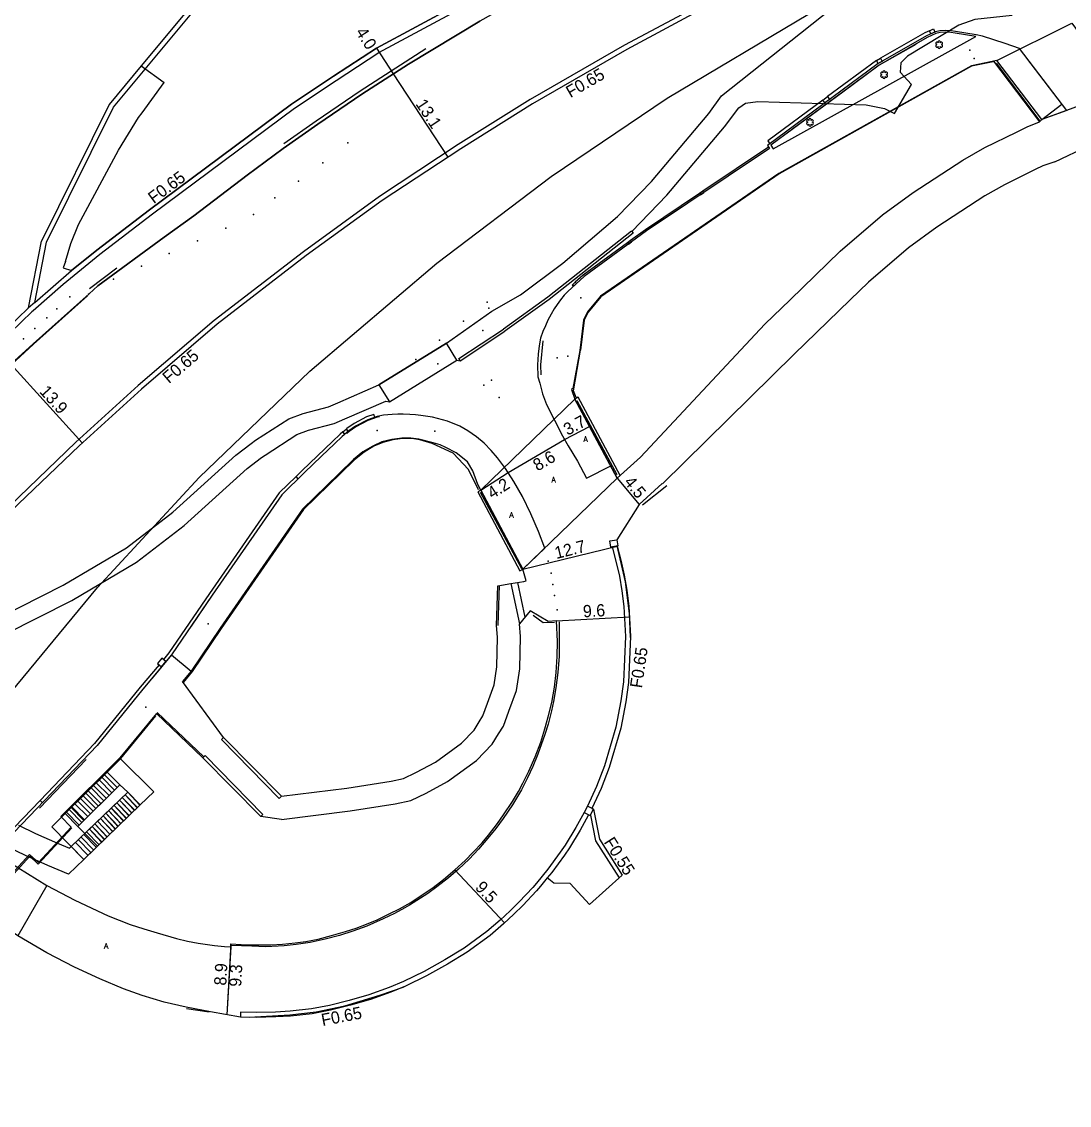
# Model space of a CAD drawing. Header units: metres. Extents: x -18400 to -16000, y -119400 to -117000.
# Drawn here: x -17498.4 to -17361.2, y -117951.7 to -117809.7 of the extents above; entities that cross this region are included whole.
import ezdxf

# ---------------------------------------------------------------- set-up
doc = ezdxf.new("R2010")
doc.units = ezdxf.units.M
doc.header["$LTSCALE"] = 2.5
for name, color, linetype in [('その他', 7, 'Continuous'), ('側溝・桝', 7, 'Continuous'), ('幅員', 7, 'Continuous'), ('植栽', 7, 'Continuous'), ('歩道・分離帯・安全施設', 7, 'Continuous'), ('舗装', 7, 'Continuous'), ('道路', 7, 'Continuous')]:
    doc.layers.add(name, color=color, linetype=linetype)
doc.styles.get("Standard").update_dxf_attribs({"font": ''})
doc.styles.add('YOKO_DECO', font='txt.shx', dxfattribs={"bigfont": 'extfont.shx'})
doc.styles.get('Standard').set_extended_font_data('@MS PGothic')

# ---------------------------------------------------------------- blocks, each defined once
blk = doc.blocks.new('223900')
for centre, start, end in [((-0.57735, 0.333333), 30, 270), ((-0.57735, -0.333333), 90, 330), ((0, 0.666667), 330, 210), ((0.57735, 0.333333), 270, 150), ((0.57735, -0.333333), 210, 90), ((0, -0.666667), 150, 30)]:
    blk.add_arc(centre, 0.333333, start, end)

msp = doc.modelspace()

# ---------------------------------------------------------------- linework, layer by layer
at = {"layer": 'その他'}
for points in [[(-17434.36, -117883.35), (-17432.67, -117883.08)], [(-17434.36, -117883.35), (-17433.22, -117888.63)], [(-17433.47, -117883.2), (-17432.51, -117887.76)], [(-17431.84, -117886.93), (-17433.22, -117888.63)], [(-17498.86, -117915.03), (-17496.62, -117916.11), (-17493.77, -117917.38), (-17492.18, -117918.04), (-17491.95, -117917.82), (-17484.54, -117910.68), (-17485.58, -117909.73), (-17491.07, -117915.17), (-17490.16, -117916.09), (-17484.54, -117910.68), (-17485.58, -117909.73), (-17490.29, -117914.39), (-17491.97, -117912.72), (-17487.25, -117908.05), (-17485.49, -117906.32), (-17481.15, -117910.66), (-17482.95, -117912.4), (-17488.51, -117917.75), (-17490.32, -117919.5), (-17494.49, -117915.23), (-17492.74, -117913.49), (-17487.25, -117908.05), (-17485.5, -117906.33), (-17481.15, -117910.66), (-17482.92, -117912.37), (-17490.32, -117919.5), (-17492.33, -117921.43), (-17495.03, -117920.29), (-17497.95, -117918.99), (-17500.29, -117917.87)], [(-17487.61, -117908.4), (-17485.93, -117910.07)], [(-17485.93, -117910.07), (-17487.6, -117908.4)], [(-17485.58, -117909.73), (-17487.25, -117908.05)], [(-17485.58, -117909.73), (-17487.25, -117908.05)], [(-17487.69, -117911.81), (-17489.36, -117910.13)], [(-17489.35, -117910.13), (-17487.69, -117911.81)], [(-17489.03, -117909.81), (-17487.36, -117911.49)], [(-17487.36, -117911.49), (-17489.03, -117909.81)], [(-17488.67, -117909.46), (-17487, -117911.13)], [(-17487, -117911.13), (-17488.67, -117909.46)], [(-17488.3, -117909.09), (-17486.63, -117910.77)], [(-17486.63, -117910.77), (-17488.3, -117909.09)], [(-17487.95, -117908.74), (-17486.29, -117910.42)], [(-17486.29, -117910.42), (-17487.95, -117908.74)], [(-17489.09, -117913.2), (-17490.76, -117911.52)], [(-17490.76, -117911.53), (-17489.08, -117913.2)], [(-17488.74, -117912.85), (-17490.4, -117911.17)], [(-17490.4, -117911.18), (-17488.74, -117912.85)], [(-17490.06, -117910.83), (-17488.39, -117912.51)], [(-17488.39, -117912.51), (-17490.06, -117910.83)], [(-17489.74, -117910.51), (-17488.07, -117912.19)], [(-17488.07, -117912.19), (-17489.74, -117910.51)], [(-17485.26, -117911.38), (-17483.67, -117913.09)], [(-17485.26, -117911.38), (-17483.64, -117913.06)], [(-17484.9, -117911.03), (-17483.31, -117912.74)], [(-17484.9, -117911.03), (-17483.28, -117912.71)], [(-17484.54, -117910.68), (-17482.95, -117912.4)], [(-17484.54, -117910.68), (-17482.92, -117912.37)], [(-17490.55, -117914.65), (-17492.22, -117912.98)], [(-17490.2, -117914.3), (-17491.87, -117912.63)], [(-17491.46, -117912.22), (-17489.79, -117913.9)], [(-17489.79, -117913.9), (-17491.46, -117912.22)], [(-17491.11, -117911.87), (-17489.44, -117913.55)], [(-17489.44, -117913.55), (-17491.11, -117911.87)], [(-17486.7, -117912.76), (-17485.08, -117914.45)], [(-17486.7, -117912.77), (-17485.11, -117914.48)], [(-17486.34, -117912.42), (-17484.75, -117914.13)], [(-17486.34, -117912.42), (-17484.72, -117914.1)], [(-17485.98, -117912.07), (-17484.39, -117913.78)], [(-17485.98, -117912.07), (-17484.36, -117913.75)], [(-17485.62, -117911.72), (-17484.03, -117913.44)], [(-17485.62, -117911.72), (-17484, -117913.41)], [(-17491.07, -117915.17), (-17492.74, -117913.49)], [(-17490.91, -117915.01), (-17492.58, -117913.33)], [(-17488.14, -117914.15), (-17486.55, -117915.86)], [(-17488.14, -117914.15), (-17486.52, -117915.83)], [(-17487.78, -117913.8), (-17486.16, -117915.49)], [(-17487.78, -117913.81), (-17486.19, -117915.52)], [(-17487.42, -117913.46), (-17485.83, -117915.17)], [(-17487.42, -117913.46), (-17485.8, -117915.14)], [(-17487.06, -117913.11), (-17485.47, -117914.82)], [(-17487.06, -117913.11), (-17485.44, -117914.79)], [(-17489.58, -117915.54), (-17487.99, -117917.25)], [(-17489.58, -117915.54), (-17487.96, -117917.22)], [(-17489.23, -117915.2), (-17487.63, -117916.91)], [(-17489.22, -117915.19), (-17487.6, -117916.87)], [(-17488.86, -117914.84), (-17487.24, -117916.53)], [(-17488.86, -117914.85), (-17487.27, -117916.56)], [(-17488.5, -117914.5), (-17486.91, -117916.21)], [(-17488.5, -117914.5), (-17486.88, -117916.18)], [(-17491.02, -117916.93), (-17489.4, -117918.61)], [(-17490.66, -117916.58), (-17489.04, -117918.26)], [(-17490.3, -117916.23), (-17488.68, -117917.92)], [(-17488.51, -117917.75), (-17490.16, -117916.09)], [(-17489.94, -117915.89), (-17488.32, -117917.57)], [(-17491.95, -117917.82), (-17490.32, -117919.5)], [(-17491.38, -117917.27), (-17489.76, -117918.96)]]:
    msp.add_lwpolyline(points, dxfattribs=at)
msp.add_lwpolyline([(-17548.23, -117885.36), (-17541.79, -117890.05), (-17526.79, -117901.02), (-17514.58, -117909.87), (-17501.54, -117919), (-17495.13, -117922.91), (-17498.96, -117929.51), (-17505.42, -117925.17), (-17513.39, -117919.43), (-17520.91, -117913.95), (-17526.8, -117909.68), (-17532.77, -117905.3), (-17538.34, -117901.25), (-17544.74, -117896.58), (-17552.37, -117891.02)], close=True, dxfattribs=at)
at = {"layer": '側溝・桝'}
for points in [[(-17496.73, -117846.5), (-17495.19, -117838.62), (-17486.42, -117820.92), (-17470.05, -117801.22), (-17402.44, -117764.86), (-17374.41, -117764.78), (-17353.97, -117759.63), (-17293.75, -117742.7), (-17276.78, -117730.98), (-17239.85, -117721.16), (-17217.84, -117719.07), (-17199.88, -117714.11), (-17162.91, -117708.06), (-17162.11, -117707.69)], [(-17497.1, -117847.72), (-17496.94, -117847.57), (-17493.03, -117844.1), (-17488.2, -117840.19), (-17481.31, -117834.92), (-17462.69, -117821.06), (-17457.22, -117817.41), (-17451.63, -117813.75), (-17430.83, -117802.55), (-17416.63, -117794.75)], [(-17457.84, -117793.9), (-17470.48, -117800.69), (-17482.78, -117815.49)], [(-17408.47, -117806.93), (-17419.45, -117812.81), (-17431.84, -117819.94), (-17441.27, -117825.83), (-17451.57, -117832.63), (-17461.54, -117839.87), (-17473.24, -117848.88), (-17483.18, -117857.41), (-17491.36, -117864.82), (-17501.33, -117874.39), (-17509.95, -117883.6), (-17516.97, -117891.56), (-17523.34, -117899.41), (-17530.63, -117908.91), (-17530.13, -117909.3)], [(-17379.51, -117810.91), (-17380.12, -117811.19), (-17385.93, -117814.51)], [(-17386.42, -117814.79), (-17392.86, -117819.54)], [(-17393.47, -117820), (-17400.68, -117825.33), (-17400.42, -117825.72)], [(-17400.59, -117826.17), (-17409.2, -117831.94)], [(-17409.62, -117832.22), (-17416.72, -117836.98), (-17418.66, -117838.4)], [(-17418.51, -117837.21), (-17418.55, -117837.17), (-17429.52, -117845.84), (-17435.32, -117850.01)], [(-17419.08, -117838.7), (-17424.89, -117842.95), (-17425.91, -117843.85)], [(-17496.73, -117846.5), (-17491.9, -117842.32)], [(-17426.29, -117844.2), (-17426.32, -117844.23), (-17426.17, -117844.39)], [(-17489.87, -117845.59), (-17489.8, -117845.66), (-17496.89, -117851.99), (-17499.78, -117854.66), (-17506.18, -117862.67), (-17515.77, -117872.49), (-17518.36, -117875.4)], [(-17522.01, -117872.41), (-17521.5, -117872.84), (-17514.41, -117864.47), (-17497.09, -117847.71)], [(-17440.98, -117854.17), (-17441.17, -117853.88), (-17435.32, -117850.01)], [(-17452.17, -117861.57), (-17452.31, -117861.18), (-17453.26, -117861.52), (-17454.9, -117862.38), (-17455.84, -117863.02), (-17455.94, -117863.1)], [(-17456.37, -117863.46), (-17456.73, -117863.77), (-17457.74, -117864.75), (-17461.69, -117868.53), (-17462.5, -117869.31)], [(-17462.21, -117869.61), (-17462.5, -117869.31), (-17464.69, -117871.45), (-17473.84, -117884.64), (-17479.15, -117892.44), (-17479.87, -117893.31)], [(-17421.08, -117878.55), (-17420.59, -117880.43), (-17420.13, -117882.37), (-17419.79, -117884.32), (-17419.53, -117886.35), (-17419.31, -117890.27), (-17419.58, -117896.25), (-17419.95, -117898.74), (-17420.59, -117902.16), (-17422.09, -117907.23), (-17423.13, -117909.95), (-17424.31, -117912.51)], [(-17480.44, -117894), (-17482.9, -117896.95), (-17488.89, -117904.31), (-17496.04, -117911.77), (-17495.74, -117912.06)], [(-17496.04, -117911.77), (-17502.74, -117918.75), (-17511.11, -117927.48), (-17510.8, -117927.76)], [(-17424.76, -117913.35), (-17425.83, -117915.33), (-17427.23, -117917.62), (-17427.87, -117918.57), (-17429.51, -117920.8), (-17430.98, -117922.6), (-17431.48, -117923.2), (-17433.24, -117925.07), (-17434.43, -117926.23), (-17435.74, -117927.45), (-17437.49, -117928.95), (-17440.45, -117931.12), (-17442.98, -117932.66), (-17445.72, -117934.19), (-17448.4, -117935.51), (-17450.31, -117936.29), (-17452.96, -117937.24), (-17455.53, -117938), (-17458.13, -117938.63), (-17460.46, -117939.08), (-17463.26, -117939.4), (-17465.17, -117939.5), (-17467.74, -117939.57), (-17469.76, -117939.54), (-17469.77, -117940.19)], [(-17424.18, -117913.65), (-17424.23, -117913.75), (-17425.27, -117915.65), (-17426.68, -117917.97), (-17427.34, -117918.94), (-17429, -117921.2), (-17429.59, -117921.93)], [(-17423.92, -117913.69), (-17423.26, -117917.06), (-17420.17, -117921.92)]]:
    msp.add_lwpolyline(points, dxfattribs=at)
for points in [[(-17379.32, -117811.33), (-17379.51, -117810.91), (-17378.99, -117810.67), (-17378.8, -117811.09)], [(-17386.2, -117815.2), (-17386.42, -117814.79), (-17385.93, -117814.51), (-17385.71, -117814.92)], [(-17393.2, -117820.37), (-17393.47, -117820), (-17392.86, -117819.54), (-17392.58, -117819.92)], [(-17409.08, -117832.12), (-17409.2, -117831.94), (-17409.62, -117832.22), (-17409.5, -117832.4)], [(-17418.54, -117838.57), (-17418.66, -117838.4), (-17419.08, -117838.7), (-17418.95, -117838.88)], [(-17426.29, -117844.2), (-17426.14, -117844.36), (-17425.76, -117844.02), (-17425.91, -117843.85)], [(-17456.1, -117863.78), (-17456.37, -117863.46), (-17455.94, -117863.1), (-17455.68, -117863.42)], [(-17420.47, -117877.62), (-17420.34, -117878.43), (-17421.24, -117878.57), (-17421.37, -117877.76)], [(-17479.55, -117893.57), (-17480.08, -117893.13), (-17480.65, -117893.83), (-17480.13, -117894.27)], [(-17424.76, -117913.35), (-17423.96, -117913.77), (-17423.52, -117912.93), (-17424.31, -117912.51)]]:
    msp.add_lwpolyline(points, close=True, dxfattribs=at)
at = {"layer": '幅員'}
for points in [[(-17451.97, -117813.18), (-17449.79, -117816.57)], [(-17449.79, -117816.57), (-17442.59, -117827.47)], [(-17364.79, -117822.54), (-17362.14, -117820.53)], [(-17499.85, -117854.6), (-17490.52, -117864.91)], [(-17427.3, -117864.49), (-17424.06, -117862.75)], [(-17434.71, -117868.82), (-17427.3, -117864.49)], [(-17438.27, -117871.11), (-17434.71, -117868.82)], [(-17420.4, -117869.54), (-17417.55, -117872.99)], [(-17432.77, -117881.48), (-17420.43, -117878.45)], [(-17428.35, -117888.23), (-17418.81, -117887.7)], [(-17478.81, -117892.69), (-17476.22, -117894.82)], [(-17441.69, -117920.88), (-17435.19, -117927.83)], [(-17471.03, -117930.58), (-17471.56, -117939.86)], [(-17471.05, -117930.97), (-17471.56, -117939.86)]]:
    msp.add_lwpolyline(points, dxfattribs=at)
at = {"layer": '植栽'}
msp.add_lwpolyline([(-17386.11, -117815.4), (-17400.3, -117825.9), (-17399.97, -117826.39), (-17373.44, -117811.66), (-17376.13, -117811.23), (-17376.7, -117811.12), (-17377.44, -117811.08), (-17378.11, -117811.14), (-17378.66, -117811.27), (-17379.79, -117811.79)], close=True, dxfattribs=at)
at = {"layer": '歩道・分離帯・安全施設'}
for points in [[(-17416.85, -117797.78), (-17423.83, -117801.45), (-17438.42, -117809.67), (-17447.78, -117815.28), (-17453.88, -117819.2), (-17459.63, -117823.15), (-17464.2, -117826.36), (-17468.92, -117829.84), (-17475.89, -117835.16), (-17479.78, -117837.94), (-17488.45, -117844.35), (-17489.62, -117845.37), (-17489.72, -117845.46)], [(-17431.15, -117801.96), (-17451.97, -117813.18), (-17457.59, -117816.86), (-17463.07, -117820.51), (-17481.71, -117834.39), (-17488.61, -117839.66), (-17491.9, -117842.32)], [(-17491.9, -117842.32), (-17488.61, -117839.66), (-17481.71, -117834.39), (-17463.07, -117820.51), (-17457.59, -117816.86), (-17451.97, -117813.18), (-17431.15, -117801.96)], [(-17518.43, -117875.34), (-17515.84, -117872.42), (-17506.25, -117862.6), (-17499.85, -117854.6), (-17496.95, -117851.92), (-17489.62, -117845.37), (-17488.45, -117844.35), (-17479.78, -117837.94), (-17475.89, -117835.16), (-17468.92, -117829.84), (-17464.2, -117826.36), (-17459.63, -117823.15), (-17453.88, -117819.2), (-17447.78, -117815.28), (-17438.42, -117809.67)], [(-17438.42, -117809.67), (-17447.78, -117815.28), (-17453.88, -117819.2), (-17459.63, -117823.15), (-17464.2, -117826.36), (-17468.92, -117829.84), (-17475.89, -117835.16), (-17479.78, -117837.94), (-17488.45, -117844.35), (-17489.62, -117845.37), (-17496.95, -117851.92), (-17499.85, -117854.6), (-17506.25, -117862.6), (-17515.84, -117872.42), (-17518.43, -117875.34)], [(-17361.52, -117821.35), (-17367.7, -117813.22), (-17369.56, -117812.57), (-17372.53, -117811.6), (-17373.4, -117811.44), (-17376.09, -117811.01), (-17376.67, -117810.9), (-17377.44, -117810.86), (-17378.14, -117810.93), (-17378.73, -117811.06), (-17379.89, -117811.59), (-17386.24, -117815.22), (-17400.74, -117825.95), (-17400.47, -117826.34), (-17416.59, -117837.15), (-17424.75, -117843.1), (-17426.9, -117845.06), (-17427.38, -117845.57), (-17427.86, -117846.17), (-17428.29, -117846.78), (-17428.66, -117847.36), (-17429.08, -117848.07), (-17429.49, -117848.85), (-17429.83, -117849.56), (-17430.18, -117850.33), (-17430.45, -117851.2), (-17430.65, -117852.18), (-17430.78, -117853.31), (-17430.86, -117854.69), (-17430.81, -117856.27)], [(-17361.52, -117821.35), (-17367.7, -117813.22), (-17369.56, -117812.57), (-17372.53, -117811.6), (-17373.4, -117811.44), (-17376.09, -117811.01), (-17376.67, -117810.9), (-17377.44, -117810.86), (-17378.14, -117810.93), (-17378.73, -117811.06), (-17379.89, -117811.59), (-17386.24, -117815.22), (-17400.74, -117825.95), (-17400.47, -117826.34), (-17416.59, -117837.15), (-17424.75, -117843.1), (-17426.9, -117845.06), (-17427.38, -117845.57), (-17427.86, -117846.17), (-17428.29, -117846.78), (-17428.66, -117847.36), (-17429.08, -117848.07), (-17429.49, -117848.85), (-17429.83, -117849.56), (-17430.18, -117850.33), (-17430.45, -117851.2), (-17430.65, -117852.18), (-17430.78, -117853.31), (-17430.86, -117854.69), (-17430.81, -117856.27)], [(-17445.51, -117813.29), (-17454.09, -117818.84), (-17459.88, -117822.76), (-17464.08, -117825.72)], [(-17381.28, -117812.71), (-17386.09, -117815.44), (-17390.84, -117818.95), (-17398.3, -117824.47)], [(-17371.14, -117814.99), (-17373.98, -117815.57), (-17399.18, -117829.67), (-17422.55, -117845.77), (-17424.24, -117847.79), (-17424.74, -117848.85), (-17425.22, -117852.76)], [(-17361.52, -117821.35), (-17366.74, -117814.49)], [(-17364.99, -117822.77), (-17370.72, -117815.16)], [(-17361.52, -117821.35), (-17364.79, -117822.54)], [(-17361.52, -117821.35), (-17364.79, -117822.54)], [(-17400.47, -117826.34), (-17416.59, -117837.15), (-17424.75, -117843.1), (-17426.9, -117845.06), (-17427.38, -117845.57)], [(-17485.96, -117842.02), (-17489.54, -117844.73)], [(-17496.73, -117846.5), (-17497.55, -117847.23)], [(-17430.37, -117856), (-17430.41, -117854.7), (-17430.13, -117851.55)], [(-17430.65, -117852.18), (-17430.78, -117853.31), (-17430.86, -117854.69), (-17430.81, -117856.27)], [(-17425.78, -117858.98), (-17426.15, -117858.08), (-17425.22, -117852.76)], [(-17430.81, -117856.27), (-17430.57, -117857.1), (-17430.21, -117858.49), (-17429.66, -117859.9), (-17427.6, -117863.98), (-17426.82, -117865.32), (-17425.62, -117867.31), (-17424.44, -117869.55), (-17421.27, -117867.92)], [(-17430.81, -117856.27), (-17430.57, -117857.1), (-17430.21, -117858.49), (-17429.66, -117859.9), (-17428.96, -117861.29)], [(-17430.81, -117856.27), (-17430.57, -117857.1), (-17430.21, -117858.49), (-17429.66, -117859.9), (-17427.6, -117863.98), (-17426.82, -117865.32), (-17425.62, -117867.31), (-17424.44, -117869.55), (-17421.27, -117867.92)], [(-17420.41, -117869.1), (-17425.65, -117859.39)], [(-17441.05, -117862.71), (-17442.63, -117862.07), (-17444.61, -117861.56), (-17445.22, -117861.46), (-17446.15, -117861.33), (-17446.84, -117861.25), (-17447.59, -117861.2), (-17448.47, -117861.17), (-17449.16, -117861.17), (-17449.91, -117861.19), (-17451.04, -117861.29), (-17451.86, -117861.46), (-17453.09, -117861.91), (-17454.69, -117862.74), (-17455.59, -117863.35), (-17456.45, -117864.07), (-17457.45, -117865.05), (-17459.16, -117866.68), (-17461.4, -117868.82), (-17464.37, -117871.72), (-17473.5, -117884.88), (-17478.81, -117892.69), (-17482.57, -117897.21), (-17488.57, -117904.59), (-17502.44, -117919.04)], [(-17441.05, -117862.71), (-17442.63, -117862.07), (-17444.61, -117861.56), (-17445.22, -117861.46), (-17446.15, -117861.33), (-17446.84, -117861.25), (-17447.59, -117861.2), (-17448.47, -117861.17), (-17449.16, -117861.17), (-17449.91, -117861.19), (-17451.04, -117861.29), (-17451.86, -117861.46), (-17453.09, -117861.91), (-17454.69, -117862.74), (-17455.59, -117863.35), (-17456.45, -117864.07), (-17457.45, -117865.05), (-17459.16, -117866.68), (-17461.4, -117868.82), (-17464.37, -117871.72), (-17473.5, -117884.88), (-17478.81, -117892.69), (-17482.57, -117897.21), (-17488.57, -117904.59), (-17502.44, -117919.04)], [(-17451.04, -117861.29), (-17451.86, -117861.46), (-17453.09, -117861.91), (-17454.69, -117862.74), (-17455.59, -117863.35), (-17456.45, -117864.07), (-17457.45, -117865.05), (-17459.16, -117866.68), (-17461.4, -117868.82), (-17464.37, -117871.72), (-17473.5, -117884.88), (-17476.26, -117888.93)], [(-17451.58, -117861.5), (-17451.87, -117861.56), (-17453.07, -117862), (-17454.65, -117862.83), (-17455.53, -117863.42), (-17455.85, -117863.69)], [(-17441.05, -117862.71), (-17442.63, -117862.07), (-17444.61, -117861.56), (-17445.22, -117861.46)], [(-17432.77, -117881.48), (-17429.89, -117878.7), (-17430.72, -117876.55), (-17431.72, -117874.23), (-17432.83, -117871.95), (-17433.96, -117870), (-17435.07, -117868.28), (-17436.11, -117866.86), (-17436.92, -117865.91), (-17437.85, -117864.97), (-17438.85, -117864.11), (-17439.99, -117863.33), (-17441.05, -117862.71)], [(-17432.77, -117881.48), (-17429.89, -117878.7), (-17430.72, -117876.55), (-17431.72, -117874.23), (-17432.83, -117871.95), (-17433.96, -117870), (-17435.07, -117868.28), (-17436.11, -117866.86), (-17436.92, -117865.91), (-17437.85, -117864.97), (-17438.85, -117864.11), (-17439.99, -117863.33), (-17441.05, -117862.71)], [(-17444.67, -117864.99), (-17446.28, -117864.5), (-17447.33, -117864.36), (-17448.5, -117864.36), (-17449.8, -117864.52), (-17451.13, -117864.85), (-17452.31, -117865.37), (-17453.59, -117866.15), (-17454.84, -117867.12), (-17456.6, -117868.85), (-17461.53, -117873.66), (-17472.31, -117889.23), (-17476.1, -117894.88), (-17477.28, -117896.31)], [(-17438.59, -117871.09), (-17439.92, -117868.39), (-17441.9, -117866.25), (-17444.67, -117864.99)], [(-17438.36, -117871.38), (-17432.96, -117881.4)], [(-17417.11, -117873.04), (-17413.9, -117870.5)], [(-17420.45, -117878.43), (-17419.39, -117883.13), (-17418.84, -117887.26), (-17418.7, -117890.42)], [(-17435.9, -117883.62), (-17436.06, -117888.87)], [(-17428.01, -117888.36), (-17428, -117890.82), (-17428.04, -117892.85), (-17428.2, -117895.03), (-17428.44, -117897.01), (-17428.76, -117898.83), (-17429.04, -117900.04), (-17429.47, -117901.76), (-17429.88, -117903.14), (-17430.81, -117905.72), (-17431.46, -117907.31), (-17432.15, -117908.82), (-17432.96, -117910.39), (-17434.13, -117912.33), (-17435.35, -117914.15), (-17436.32, -117915.44), (-17437.37, -117916.72), (-17438.6, -117918.16), (-17439.82, -117919.46), (-17441.22, -117920.79), (-17442.52, -117921.92), (-17444.04, -117923.09), (-17445.23, -117923.95), (-17447.64, -117925.52), (-17448.26, -117925.85), (-17449.59, -117926.58), (-17451.09, -117927.31), (-17453.24, -117928.23), (-17455.04, -117928.9), (-17456.81, -117929.46), (-17458.68, -117929.95), (-17460.66, -117930.37), (-17462.48, -117930.66), (-17464.05, -117930.82), (-17466.47, -117930.94), (-17468.27, -117930.86), (-17470.99, -117930.78)], [(-17428.61, -117888.44), (-17430.1, -117888.5), (-17431.44, -117887.56)], [(-17478.81, -117892.69), (-17481.34, -117895.73)], [(-17480.89, -117900.69), (-17485.48, -117906.26), (-17490.95, -117911.67)], [(-17480.7, -117900.26), (-17474.59, -117906.07)], [(-17488.48, -117904.47), (-17488.57, -117904.59), (-17502.44, -117919.04), (-17510.8, -117927.76)], [(-17496.12, -117912.78), (-17490, -117906.4)], [(-17491.88, -117915.35), (-17496.27, -117920.11), (-17497.39, -117919.08)], [(-17497.39, -117919.08), (-17498.65, -117920.47), (-17504.2, -117926.57), (-17506.63, -117929.32), (-17514.94, -117939.51), (-17519.72, -117945.51), (-17523.28, -117951.73)], [(-17468.66, -117940.16), (-17463.29, -117939.87), (-17459.86, -117939.46), (-17456.09, -117938.68), (-17451.51, -117937.31), (-17448.35, -117936.18)], [(-17476.83, -117939.02), (-17473.9, -117939.48)]]:
    msp.add_lwpolyline(points, dxfattribs=at)
for p in [(-17374.23, -117813.44, 61.37), (-17373.66, -117814.54, 61.35), (-17455.7, -117825.58, 64.14), (-17458.97, -117828.23, 64.21), (-17462.19, -117830.6, 64.32), (-17465.28, -117832.81, 64.42), (-17468.07, -117835, 64.5), (-17471.68, -117836.79, 64.65), (-17475.4, -117838.43, 64.83), (-17479.13, -117840.09, 64.97), (-17482.76, -117841.77, 65.17), (-17486.43, -117843.47, 65.36), (-17492.13, -117845.77, 65.69), (-17425.18, -117845.9, 62.71), (-17493.83, -117847.35, 65.78), (-17437.47, -117846.46, 63.35), (-17437.22, -117847.27, 63.29), (-17495.16, -117848.54, 65.82), (-17440.54, -117848.96, 63.46), (-17496.73, -117849.91, 65.87), (-17438.04, -117850.17, 63.22), (-17498.2, -117851.27, 65.91), (-17443.68, -117851.47, 63.54), (-17446.78, -117854.01, 63.62), (-17443.91, -117854.55, 63.39), (-17428.27, -117853.78, 62.8), (-17426.87, -117853.55, 62.66), (-17437.91, -117857.34, 62.99), (-17436.88, -117856.71, 62.99), (-17435.89, -117858.96, 62.9), (-17451.86, -117863.28, 63.75), (-17444.33, -117863.38, 63.11), (-17429.47, -117880.43, 63.19), (-17429.07, -117882.01, 63.3), (-17428.83, -117883.47, 63.45), (-17428.64, -117884.92, 63.6), (-17428.29, -117886.79, 63.73), (-17473.99, -117888.64, 64.63), (-17482.17, -117899.57, 64.97)]:
    msp.add_point(p, dxfattribs=at)
at = {"layer": '舗装'}
for points in [[(-17370.66, -117814.82), (-17360.83, -117809.91)], [(-17438.27, -117871.11), (-17425.98, -117859.17)], [(-17432.77, -117881.48), (-17420.4, -117869.54)]]:
    msp.add_lwpolyline(points, dxfattribs=at)
at = {"layer": '道路', "flags": 128}
for points in [[(-17406.74, -117819.43), (-17378.03, -117796.6)], [(-17384.07, -117821.74), (-17381.85, -117817.95)], [(-17403.59, -117820.39), (-17401.97, -117820.17), (-17387.79, -117820.6), (-17385.4, -117821.09), (-17384.07, -117821.74)], [(-17418.31, -117837.42), (-17429.31, -117846.12), (-17435.12, -117850.3)], [(-17418.51, -117837.21), (-17418.31, -117837.42)], [(-17451.63, -117857.32), (-17442.8, -117851.85)], [(-17442.8, -117851.85), (-17451.63, -117857.32)], [(-17450.26, -117859.53), (-17441.43, -117854.06)], [(-17450.26, -117859.53), (-17441.43, -117854.06)]]:
    msp.add_lwpolyline(points, dxfattribs=at)
at = {"layer": '道路'}
for points in [[(-17408.18, -117807.49), (-17419.14, -117813.37), (-17431.51, -117820.48), (-17440.92, -117826.37), (-17451.2, -117833.15), (-17461.16, -117840.38), (-17472.84, -117849.37), (-17482.76, -117857.89), (-17490.93, -117865.29), (-17500.88, -117874.84), (-17509.48, -117884.03), (-17516.48, -117891.97), (-17517.91, -117893.72)], [(-17524.11, -117931.74), (-17516.2, -117919.68), (-17501.63, -117899.7), (-17488.52, -117883.88), (-17475.21, -117869.46), (-17460.7, -117855.5), (-17444.06, -117841.37), (-17429.06, -117829.99), (-17413.86, -117819.73), (-17395.23, -117808.63)], [(-17368.68, -117808.89), (-17373.57, -117809.43), (-17375.64, -117810.16)], [(-17375.64, -117810.16), (-17382.36, -117814.23), (-17383.26, -117815.12), (-17383.33, -117816.33), (-17381.85, -117817.95)], [(-17364.79, -117822.54), (-17370.66, -117814.82), (-17374.01, -117815.5), (-17399.22, -117829.61), (-17422.6, -117845.71), (-17424.3, -117847.75), (-17424.81, -117848.83), (-17425.3, -117852.81)], [(-17482.78, -117815.49), (-17486.99, -117820.56), (-17495.85, -117838.5)], [(-17482.78, -117815.49), (-17479.77, -117817.7)], [(-17482.68, -117821.66), (-17479.77, -117817.7)], [(-17363.09, -117828.09), (-17358.65, -117825.99), (-17355.68, -117828.94), (-17352.48, -117830.72), (-17349.66, -117831.53), (-17347.86, -117831.6), (-17345.81, -117831.45), (-17300.63, -117817.02)], [(-17408.42, -117821.77), (-17406.74, -117819.43)], [(-17406.35, -117823.51), (-17404.48, -117821.02), (-17403.59, -117820.39)], [(-17492.7, -117841.13), (-17492.02, -117838.79), (-17490.98, -117836.3), (-17485.76, -117826.54), (-17483.13, -117822.28), (-17482.68, -117821.66)], [(-17436.86, -117847.67), (-17433.07, -117845.51), (-17427.52, -117841.36), (-17420.36, -117835.23), (-17415.9, -117830.65), (-17408.42, -117821.77)], [(-17418.51, -117837.21), (-17413.9, -117832.47), (-17406.35, -117823.51)], [(-17397.77, -117846.18), (-17391.21, -117839.8), (-17385.67, -117835.05), (-17381.64, -117832.11), (-17375.11, -117827.87), (-17372.25, -117826.23), (-17368.1, -117824.18), (-17366.72, -117823.5), (-17365.07, -117822.86), (-17364.79, -117822.54)], [(-17363.09, -117828.09), (-17364.63, -117828.6), (-17365.67, -117829.11), (-17369.66, -117831.09), (-17372.24, -117832.56), (-17378.52, -117836.64), (-17382.26, -117839.36), (-17387.5, -117843.86), (-17389.88, -117846.18)], [(-17497.55, -117847.23), (-17495.85, -117838.5)], [(-17492.7, -117841.13), (-17493, -117841.96), (-17491.9, -117842.32)], [(-17417.37, -117866.8), (-17401.06, -117849.38), (-17397.77, -117846.18)], [(-17389.88, -117846.18), (-17397.22, -117853.31), (-17414.48, -117870.28)], [(-17560.35, -117863.64), (-17557.3, -117866.42), (-17549.21, -117871.97), (-17538.99, -117878.6), (-17538.01, -117878.33), (-17534.58, -117875.74), (-17532.55, -117877.21), (-17525.37, -117874.52), (-17522.22, -117872.66), (-17514.9, -117864.01), (-17497.55, -117847.23)], [(-17442.8, -117851.85), (-17436.86, -117847.67)], [(-17441.43, -117854.06), (-17440.98, -117854.17), (-17435.12, -117850.3)], [(-17425.3, -117852.81), (-17426.21, -117857.81), (-17426.39, -117857.91), (-17425.98, -117859.17), (-17420.4, -117869.54), (-17417.37, -117866.8)], [(-17517.91, -117893.72), (-17517.65, -117893.77), (-17516.81, -117893.62), (-17516.61, -117893.55), (-17508.24, -117890.7), (-17501.59, -117887.89), (-17492.99, -117883.57), (-17484.71, -117878.66), (-17478.63, -117873.98), (-17470.37, -117866.53), (-17468.38, -117864.98), (-17467.79, -117864.58), (-17463.42, -117861.77), (-17461.56, -117861.08), (-17458.25, -117860.2), (-17457.02, -117859.65), (-17451.63, -117857.32)], [(-17520.8, -117897.28), (-17515.89, -117895.74), (-17507.42, -117892.85), (-17500.63, -117889.98), (-17491.89, -117885.59), (-17483.41, -117880.57), (-17477.15, -117875.75), (-17468.89, -117868.29), (-17467.03, -117866.84), (-17466.53, -117866.51), (-17462.39, -117863.83), (-17460.87, -117863.27), (-17457.48, -117862.38), (-17456.09, -117861.76), (-17450.72, -117859.43), (-17450.26, -117859.53)], [(-17444.54, -117864.9), (-17446.42, -117864.44), (-17447.47, -117864.32), (-17448.64, -117864.32), (-17449.94, -117864.47), (-17451.26, -117864.8), (-17452.45, -117865.33), (-17453.73, -117866.11), (-17454.97, -117867.08), (-17456.91, -117868.98), (-17461.66, -117873.62), (-17472.44, -117889.18), (-17476.23, -117894.84), (-17477.36, -117896.21)], [(-17432.67, -117883.08), (-17432.33, -117883), (-17432.77, -117881.48), (-17438.27, -117871.11), (-17438.66, -117870.38), (-17439.34, -117868.56), (-17440.04, -117867.41), (-17441.52, -117866.23), (-17442.85, -117865.53), (-17443.63, -117865.16), (-17444.54, -117864.9)], [(-17414.52, -117870.26), (-17417.55, -117872.99), (-17420.47, -117877.62), (-17420.34, -117878.43), (-17420.43, -117878.45), (-17419.96, -117880.27), (-17419.49, -117882.24), (-17419.15, -117884.22), (-17418.89, -117886.3), (-17418.66, -117890.27), (-17418.93, -117896.31), (-17419.3, -117898.85), (-17419.96, -117902.31), (-17421.47, -117907.44), (-17422.53, -117910.2), (-17423.74, -117912.81), (-17423.52, -117912.93), (-17422.75, -117916.86), (-17419.76, -117921.56)], [(-17414.52, -117870.26), (-17417.55, -117872.99)], [(-17434.36, -117883.35), (-17432.67, -117883.08)], [(-17436.21, -117888.86), (-17436.05, -117883.65), (-17434.36, -117883.35)], [(-17548.23, -117885.36), (-17541.79, -117890.05), (-17526.79, -117901.02), (-17514.58, -117909.87), (-17501.54, -117919), (-17495.13, -117922.91)], [(-17501.54, -117919), (-17495.13, -117922.91), (-17491.48, -117924.86), (-17487.1, -117926.89), (-17484.23, -117928.04), (-17482.42, -117928.6), (-17480.69, -117929.12), (-17478.18, -117929.88), (-17476.72, -117930.21), (-17475.34, -117930.46), (-17473.18, -117930.78), (-17471.85, -117930.91), (-17471.05, -117930.97), (-17471.03, -117930.58), (-17469.69, -117930.67), (-17468.56, -117930.71), (-17467.15, -117930.71), (-17465.81, -117930.7), (-17464.26, -117930.61), (-17462.63, -117930.44), (-17461.21, -117930.25), (-17459.59, -117929.94), (-17457.85, -117929.49), (-17456.03, -117928.96), (-17454.62, -117928.5), (-17453.25, -117927.99), (-17451.88, -117927.41), (-17450.3, -117926.65), (-17448.96, -117925.96), (-17447.47, -117925.13), (-17446.08, -117924.25), (-17444.52, -117923.19), (-17443.17, -117922.14), (-17441.69, -117920.88), (-17440.34, -117919.64), (-17439.27, -117918.57), (-17438.13, -117917.32), (-17437.26, -117916.31), (-17436.1, -117914.81), (-17435.3, -117913.67), (-17434.13, -117911.91), (-17433.36, -117910.6), (-17432.76, -117909.49), (-17432, -117907.93), (-17431.18, -117906.08), (-17430.41, -117904.16), (-17429.89, -117902.39), (-17429.46, -117900.84), (-17429, -117898.94), (-17428.63, -117896.94), (-17428.42, -117895.03), (-17428.26, -117892.93), (-17428.23, -117890.96), (-17428.35, -117888.23), (-17429.48, -117888.32), (-17431.84, -117886.93)], [(-17431.84, -117886.93), (-17433.22, -117888.63)], [(-17464.39, -117914.29), (-17455.42, -117913.13), (-17449.49, -117912.2), (-17447.44, -117911.77), (-17445.43, -117910.8), (-17442.63, -117909.3), (-17438.84, -117906.53), (-17436.78, -117904.4), (-17435.96, -117903.06), (-17435.33, -117902.02), (-17434.6, -117900.07), (-17433.62, -117897.37), (-17433.19, -117894.52), (-17433.09, -117890.3), (-17433.22, -117888.63)], [(-17464.42, -117911.22), (-17455.84, -117910.16), (-17450.03, -117909.25), (-17448.41, -117908.91), (-17446.8, -117908.13), (-17444.23, -117906.75), (-17440.82, -117904.26), (-17439.17, -117902.55), (-17438.52, -117901.49), (-17438.04, -117900.7), (-17437.42, -117899.03), (-17436.55, -117896.63), (-17436.19, -117894.26), (-17436.09, -117890.38), (-17436.21, -117888.86)], [(-17471.98, -117903.51), (-17477.36, -117896.21)], [(-17480.8, -117900.37), (-17485.59, -117906.19), (-17493.32, -117913.86), (-17491.96, -117915.28), (-17496.23, -117919.91), (-17497.4, -117918.84), (-17498.81, -117920.38), (-17504.36, -117926.49), (-17506.79, -117929.24), (-17515.1, -117939.43), (-17519.88, -117945.43), (-17521.01, -117947.4)], [(-17480.8, -117900.37), (-17474.69, -117906.18)], [(-17464.42, -117911.22), (-17464.7, -117911.5), (-17472.27, -117903.79), (-17471.98, -117903.51)], [(-17474.69, -117906.18), (-17474.41, -117905.89), (-17466.84, -117913.6), (-17467.13, -117913.88)], [(-17464.39, -117914.29), (-17467.13, -117913.88)], [(-17424.06, -117925.42), (-17426.57, -117922.66), (-17428.73, -117922.63), (-17429.59, -117921.93), (-17430.48, -117923.01), (-17430.99, -117923.63), (-17432.78, -117925.53), (-17433.98, -117926.7), (-17435.3, -117927.94), (-17437.08, -117929.46), (-17440.09, -117931.66), (-17442.65, -117933.22), (-17445.42, -117934.76), (-17448.14, -117936.11), (-17450.08, -117936.89), (-17452.76, -117937.86), (-17455.36, -117938.62), (-17457.99, -117939.27), (-17460.37, -117939.73), (-17463.21, -117940.05), (-17465.14, -117940.15), (-17467.74, -117940.22), (-17469.77, -117940.19), (-17473.69, -117939.46), (-17476.88, -117938.85), (-17479.79, -117938.19), (-17482.67, -117937.34), (-17485.1, -117936.47), (-17488.21, -117935.16), (-17491.54, -117933.61), (-17495.13, -117931.73), (-17498.96, -117929.51)], [(-17419.76, -117921.56), (-17424.06, -117925.42)]]:
    msp.add_lwpolyline(points, dxfattribs=at)
for points in [[(-17364.79, -117822.54), (-17370.66, -117814.82), (-17360.83, -117809.91), (-17354.39, -117818.74)], [(-17370.66, -117814.82), (-17371.12, -117814.91), (-17365.07, -117822.86), (-17364.79, -117822.54)], [(-17425.98, -117859.17), (-17420.4, -117869.54), (-17420.02, -117869.19), (-17425.54, -117858.94)], [(-17432.77, -117881.48), (-17420.4, -117869.54), (-17425.98, -117859.17), (-17438.27, -117871.11)], [(-17432.77, -117881.48), (-17438.27, -117871.11), (-17438.67, -117871.32), (-17433.16, -117881.69)], [(-17472.27, -117903.79), (-17464.7, -117911.5), (-17464.42, -117911.22), (-17471.98, -117903.51)], [(-17466.84, -117913.6), (-17467.13, -117913.88), (-17474.69, -117906.18), (-17474.41, -117905.89)]]:
    msp.add_lwpolyline(points, close=True, dxfattribs=at)
at = {"layer": '道路', "flags": 128}
msp.add_lwpolyline([(-17451.63, -117857.32), (-17450.26, -117859.53), (-17441.43, -117854.06), (-17442.8, -117851.85)], close=True, dxfattribs=at)

# ---------------------------------------------------------------- block references
at = {"layer": '植栽', "xscale": 0.5, "yscale": 0.5, "zscale": 0.5}
for p in [(-17378.23, -117812.73, 61.05), (-17385.45, -117816.67, 61.21), (-17395.15, -117822.9, 61.34)]:
    msp.add_blockref('223900', p, dxfattribs=at)

# ---------------------------------------------------------------- texts
at = {"layer": '側溝・桝'}
for s, rotation, p in [('F0.65', 29.8963, (-17426.54, -117819.76)), ('F0.65', 36.6757, (-17481.13, -117833.65)), ('F0.65', 40.6487, (-17479.14, -117857.22)), ('F0.65', 81.5739, (-17417.18, -117897.12)), ('F0.55', 302.4215, (-17422.22, -117917.23)), ('F0.65', 10.9474, (-17459.02, -117941.35))]:
    msp.add_text(s, height=1.6, rotation=rotation, dxfattribs=at).set_placement(p)
at = {"layer": '幅員'}
for s, rotation, p in [('4.0', 302.7473, (-17454.75, -117811.1)), ('13.1', 303.4259, (-17446.89, -117820.51)), ('13.9', 312.1406, (-17496.2, -117858.26)), ('3.7', 28.307, (-17426.91, -117864)), ('8.6', 30.2977, (-17430.85, -117868.68)), ('4.2', 32.6868, (-17436.78, -117872.33)), ('4.5', 309.5567, (-17419.61, -117870.1)), ('12.7', 13.8115, (-17428.39, -117880.14)), ('9.6', 3.2056, (-17424.86, -117887.79)), ('9.5', 313.0761, (-17439.13, -117923.26)), ('8.9', 86.7642, (-17471.65, -117936.06)), ('9.3', 86.7642, (-17469.69, -117936.22))]:
    msp.add_text(s, height=1.6, rotation=rotation, dxfattribs=at).set_placement(p)
at = {"layer": '舗装', "style": 'YOKO_DECO'}
for p in [(-17424.84, -117864.8, 62.25), (-17429.03, -117870.11, 62.17), (-17434.54, -117874.73, 61.96), (-17487.67, -117931.21, 70.68)]:
    msp.add_text('A', height=0.75, dxfattribs=at).set_placement(p)

doc.saveas('drawing.dxf')
